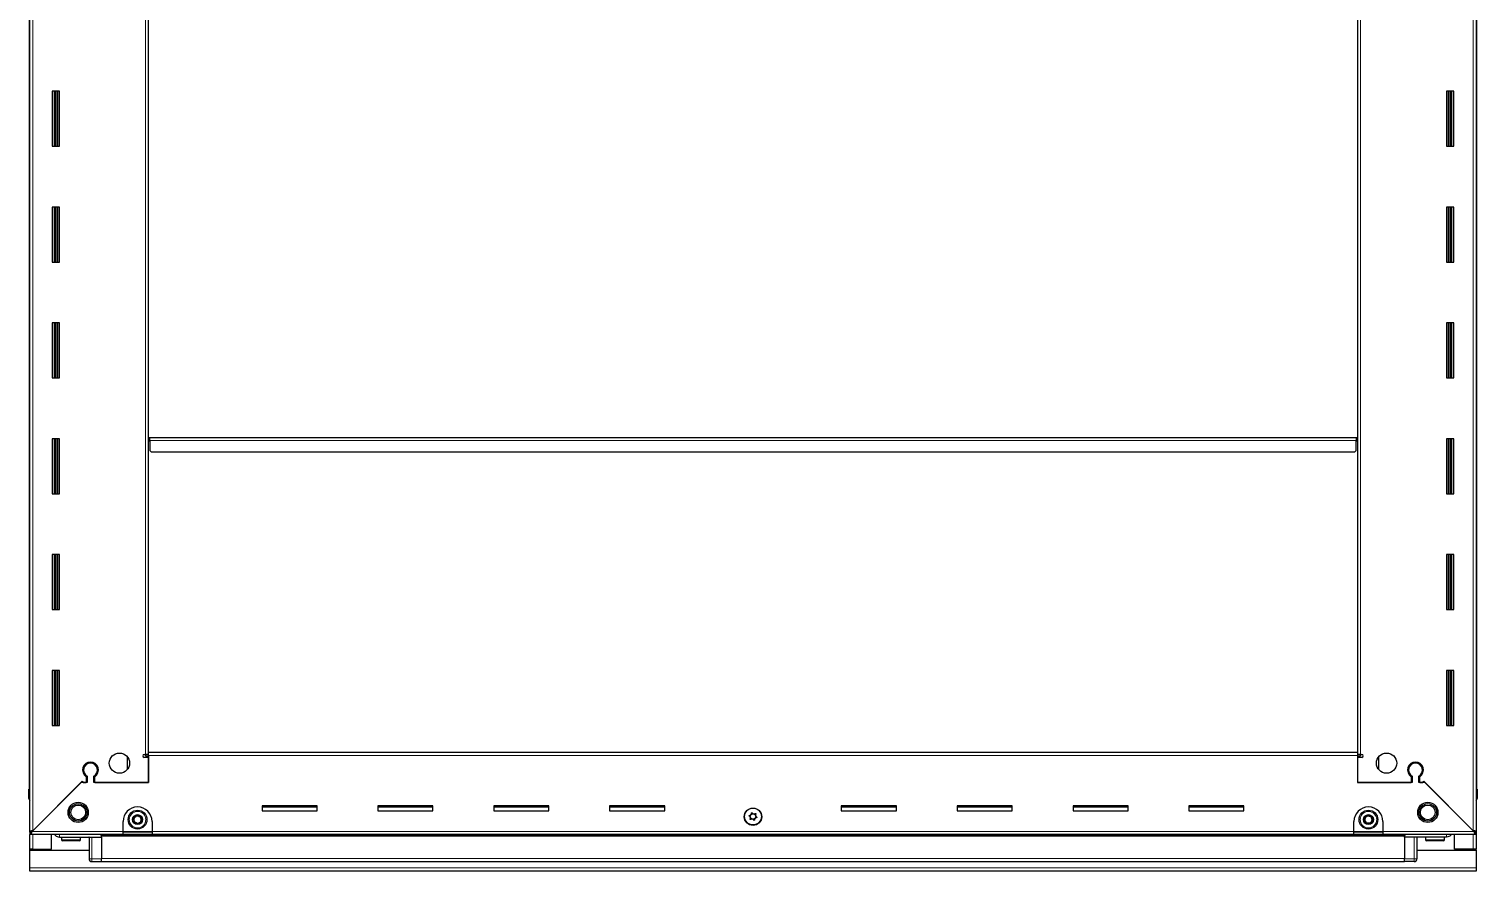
# Model space of a CAD drawing. Header units: millimetres. Extents: x -659 to 3992, y -2010 to 1584.
# Drawn here: x 2917 to 3917, y 174 to 755 of the extents above; entities that cross this region are included whole.
import ezdxf

# ---------------------------------------------------------------- set-up
doc = ezdxf.new("R2010")
doc.units = ezdxf.units.MM

msp = doc.modelspace()

# ---------------------------------------------------------------- linework, layer by layer
at = {"color": 7, "linetype": 'Continuous', "lineweight": 25}
for p, q in [((2917.1, 201.08), (2917.1, 1345.58)), ((3916.1, 1345.58), (3916.1, 201.08)), ((2916.75, 1316.33), (2916.75, 230.33)), ((3916.45, 230.33), (3916.45, 1316.33)), ((2999.1, 255.83), (2999.1, 1290.83)), ((3834.1, 1290.83), (3834.1, 255.83)), ((2937.6, 712.33), (2932.6, 712.33)), ((2932.6, 712.33), (2932.6, 674.33)), ((2934.75, 674.33), (2934.75, 712.33)), ((2936.54, 674.33), (2936.54, 712.33)), ((2936.58, 674.33), (2936.58, 712.33)), ((2937.6, 674.33), (2937.6, 712.33)), ((3895.6, 712.33), (3895.6, 674.33)), ((3900.6, 712.33), (3895.6, 712.33)), ((3896.62, 712.33), (3896.62, 674.33)), ((3896.66, 712.33), (3896.66, 674.33)), ((3898.45, 712.33), (3898.45, 674.33)), ((3900.6, 674.33), (3900.6, 712.33)), ((2932.6, 674.33), (2937.6, 674.33)), ((3895.6, 674.33), (3900.6, 674.33)), ((2937.6, 632.33), (2932.6, 632.33)), ((2932.6, 632.33), (2932.6, 594.33)), ((2934.75, 594.33), (2934.75, 632.33)), ((2936.54, 594.33), (2936.54, 632.33)), ((2936.58, 594.33), (2936.58, 632.33)), ((2937.6, 594.33), (2937.6, 632.33)), ((3895.6, 632.33), (3895.6, 594.33)), ((3900.6, 632.33), (3895.6, 632.33)), ((3896.62, 632.33), (3896.62, 594.33)), ((3896.66, 632.33), (3896.66, 594.33)), ((3898.45, 632.33), (3898.45, 594.33)), ((3900.6, 594.33), (3900.6, 632.33)), ((2932.6, 594.33), (2937.6, 594.33)), ((3895.6, 594.33), (3900.6, 594.33)), ((2937.6, 552.33), (2932.6, 552.33)), ((2932.6, 552.33), (2932.6, 514.33)), ((2934.75, 514.33), (2934.75, 552.33)), ((2936.54, 514.33), (2936.54, 552.33)), ((2936.58, 514.33), (2936.58, 552.33)), ((2937.6, 514.33), (2937.6, 552.33)), ((3895.6, 552.33), (3895.6, 514.33)), ((3900.6, 552.33), (3895.6, 552.33)), ((3896.62, 552.33), (3896.62, 514.33)), ((3896.66, 552.33), (3896.66, 514.33)), ((3898.45, 552.33), (3898.45, 514.33)), ((3900.6, 514.33), (3900.6, 552.33)), ((2932.6, 514.33), (2937.6, 514.33)), ((3895.6, 514.33), (3900.6, 514.33)), ((2937.6, 472.33), (2932.6, 472.33)), ((2932.6, 472.33), (2932.6, 434.33)), ((2934.75, 434.33), (2934.75, 472.33)), ((2936.54, 434.33), (2936.54, 472.33)), ((2936.58, 434.33), (2936.58, 472.33)), ((2937.6, 434.33), (2937.6, 472.33)), ((2999.1, 473.33), (2999.85, 473.33)), ((2999.85, 473.33), (2999.85, 470.48)), ((2999.85, 470.48), (3000.1, 470.48)), ((3000.1, 471.23), (3000.1, 473.33)), ((3000.1, 473.33), (3833.1, 473.33)), ((3000.1, 471.23), (3000.1, 464.33)), ((3833.1, 473.33), (3833.1, 471.23)), ((3833.1, 464.33), (3833.1, 471.23)), ((3833.1, 470.48), (3833.35, 470.48)), ((3833.35, 470.48), (3833.35, 473.33)), ((3833.35, 473.33), (3834.1, 473.33)), ((3895.6, 472.33), (3895.6, 434.33)), ((3900.6, 472.33), (3895.6, 472.33)), ((3896.62, 472.33), (3896.62, 434.33)), ((3896.66, 472.33), (3896.66, 434.33)), ((3898.45, 472.33), (3898.45, 434.33)), ((3900.6, 434.33), (3900.6, 472.33)), ((3000.1, 464.33), (3001.1, 463.33)), ((3001.1, 463.33), (3832.1, 463.33)), ((3832.1, 463.33), (3833.1, 464.33)), ((2932.6, 434.33), (2937.6, 434.33)), ((3895.6, 434.33), (3900.6, 434.33)), ((2937.6, 392.33), (2932.6, 392.33)), ((2932.6, 392.33), (2932.6, 354.33)), ((2934.75, 354.33), (2934.75, 392.33)), ((2936.54, 354.33), (2936.54, 392.33)), ((2936.58, 354.33), (2936.58, 392.33)), ((2937.6, 354.33), (2937.6, 392.33)), ((3895.6, 392.33), (3895.6, 354.33)), ((3900.6, 392.33), (3895.6, 392.33)), ((3896.62, 392.33), (3896.62, 354.33)), ((3896.66, 392.33), (3896.66, 354.33)), ((3898.45, 392.33), (3898.45, 354.33)), ((3900.6, 354.33), (3900.6, 392.33)), ((2932.6, 354.33), (2937.6, 354.33)), ((3895.6, 354.33), (3900.6, 354.33)), ((2937.6, 312.33), (2932.6, 312.33)), ((2932.6, 312.33), (2932.6, 274.33)), ((2934.75, 274.33), (2934.75, 312.33)), ((2936.54, 274.33), (2936.54, 312.33)), ((2936.58, 274.33), (2936.58, 312.33)), ((2937.6, 274.33), (2937.6, 312.33)), ((3895.6, 312.33), (3895.6, 274.33)), ((3900.6, 312.33), (3895.6, 312.33)), ((3896.62, 312.33), (3896.62, 274.33)), ((3896.66, 312.33), (3896.66, 274.33)), ((3898.45, 312.33), (3898.45, 274.33)), ((3900.6, 274.33), (3900.6, 312.33)), ((2932.6, 274.33), (2937.6, 274.33)), ((3895.6, 274.33), (3900.6, 274.33)), ((2984.6, 244), (2984.6, 252.66)), ((2996.25, 254.33), (2997, 254.33)), ((2999.1, 252.33), (2996.25, 252.33)), ((2999.1, 254.33), (2997, 254.33)), ((2997.1, 254.33), (2997.1, 253.33)), ((2997.1, 253.33), (2999.1, 253.33)), ((2999.1, 253.73), (2999.1, 255.83)), ((2999.1, 255.83), (3834.1, 255.83)), ((2999.1, 253.73), (2999.1, 235.08)), ((2999.1, 235.08), (2999.1, 252.33)), ((3834.1, 255.83), (3834.1, 253.73)), ((3836.2, 254.33), (3834.1, 254.33)), ((3834.1, 253.73), (3834.1, 235.08)), ((3834.1, 253.33), (3836.1, 253.33)), ((3834.1, 252.33), (3834.1, 235.08)), ((3836.95, 252.33), (3834.1, 252.33)), ((3836.1, 253.33), (3836.1, 254.33)), ((3836.2, 254.33), (3836.95, 254.33)), ((3848.6, 252.66), (3848.6, 244)), ((2957.1, 248.7), (2957.1, 247.94)), ((3876.1, 248.7), (3876.1, 247.94)), ((2916.6, 223.83), (2916.6, 230.33)), ((2916.6, 230.33), (2916.6, 230.33)), ((2916.6, 230.33), (2916.6, 230.33)), ((2916.6, 230.33), (2916.6, 223.83)), ((2917.1, 230.33), (2916.6, 230.33)), ((2952.6, 235.08), (2918.7, 201.18)), ((2919.2, 201.68), (2953.3, 235.78)), ((2956.8, 235.08), (2952.6, 235.08)), ((2953.3, 235.78), (2954, 235.08)), ((2954, 235.08), (2956.1, 235.08)), ((2956.1, 238.97), (2956.1, 235.08)), ((2956.8, 239.37), (2956.8, 235.08)), ((2961.4, 235.08), (2961.4, 239.37)), ((2999.1, 235.08), (2961.4, 235.08)), ((2962.1, 235.08), (2962.1, 238.97)), ((2962.1, 235.08), (2999.1, 235.08)), ((3834.1, 235.08), (3871.1, 235.08)), ((3871.8, 235.08), (3834.1, 235.08)), ((3871.1, 238.97), (3871.1, 235.08)), ((3871.8, 239.37), (3871.8, 235.08)), ((3876.4, 235.08), (3876.4, 239.37)), ((3880.6, 235.08), (3876.4, 235.08)), ((3877.1, 235.08), (3877.1, 238.97)), ((3877.1, 235.08), (3879.2, 235.08)), ((3879.2, 235.08), (3879.9, 235.78)), ((3879.9, 235.78), (3914, 201.68)), ((3914.5, 201.18), (3880.6, 235.08)), ((3916.1, 230.33), (3916.6, 230.33)), ((3916.6, 230.33), (3916.6, 230.33)), ((3916.6, 223.83), (3916.6, 230.33)), ((3916.6, 230.33), (3916.6, 223.83)), ((2917.1, 222.51), (2917.1, 222.51)), ((3115.6, 218.83), (3077.6, 218.83)), ((3077.6, 218.83), (3077.6, 215.33)), ((3077.6, 218.08), (3115.6, 218.08)), ((3077.6, 215.33), (3115.6, 215.33)), ((3115.6, 215.33), (3115.6, 218.83)), ((3195.6, 218.83), (3157.6, 218.83)), ((3157.6, 218.83), (3157.6, 215.33)), ((3157.6, 218.08), (3195.6, 218.08)), ((3157.6, 215.33), (3195.6, 215.33)), ((3195.6, 215.33), (3195.6, 218.83)), ((3275.6, 218.83), (3237.6, 218.83)), ((3237.6, 218.83), (3237.6, 215.33)), ((3237.6, 218.08), (3275.6, 218.08)), ((3237.6, 215.33), (3275.6, 215.33)), ((3275.6, 215.33), (3275.6, 218.83)), ((3355.6, 218.83), (3317.6, 218.83)), ((3317.6, 218.83), (3317.6, 215.33)), ((3317.6, 218.08), (3355.6, 218.08)), ((3317.6, 215.33), (3355.6, 215.33)), ((3355.6, 215.33), (3355.6, 218.83)), ((3515.6, 218.83), (3477.6, 218.83)), ((3477.6, 218.83), (3477.6, 215.33)), ((3477.6, 218.08), (3515.6, 218.08)), ((3477.6, 215.33), (3515.6, 215.33)), ((3515.6, 215.33), (3515.6, 218.83)), ((3595.6, 218.83), (3557.6, 218.83)), ((3557.6, 218.83), (3557.6, 215.33)), ((3557.6, 218.08), (3595.6, 218.08)), ((3557.6, 215.33), (3595.6, 215.33)), ((3595.6, 215.33), (3595.6, 218.83)), ((3675.6, 218.83), (3637.6, 218.83)), ((3637.6, 218.83), (3637.6, 215.33)), ((3637.6, 218.08), (3675.6, 218.08)), ((3637.6, 215.33), (3675.6, 215.33)), ((3675.6, 215.33), (3675.6, 218.83)), ((3755.6, 218.83), (3717.6, 218.83)), ((3717.6, 218.83), (3717.6, 215.33)), ((3717.6, 218.08), (3755.6, 218.08)), ((3717.6, 215.33), (3755.6, 215.33)), ((3755.6, 215.33), (3755.6, 218.83)), ((2917.1, 200.58), (2917.1, 201.08)), ((2918.6, 201.08), (2917.1, 201.08)), ((2917.1, 200.58), (2917.1, 199.08)), ((2918.1, 200.58), (2917.1, 200.58)), ((2918.1, 200.58), (2918.1, 199.08)), ((2981.6, 201.18), (2981.6, 208.08)), ((2981.6, 199.08), (2981.6, 201.18)), ((3001.6, 200.58), (2981.6, 200.58)), ((3001.6, 208.08), (3001.6, 201.18)), ((3001.6, 201.18), (3001.6, 199.08)), ((3831.6, 201.18), (3831.6, 208.08)), ((3831.6, 199.08), (3831.6, 201.18)), ((3851.6, 200.58), (3831.6, 200.58)), ((3851.6, 208.08), (3851.6, 201.18)), ((3851.6, 201.18), (3851.6, 199.08)), ((3914.6, 201.08), (3916.1, 201.08)), ((3915.1, 200.58), (3915.1, 199.08)), ((3916.1, 200.58), (3915.1, 200.58)), ((3916.1, 201.08), (3916.1, 200.58)), ((3916.1, 200.58), (3916.1, 199.08)), ((2917.1, 188.83), (2917.1, 199.08)), ((2918.1, 199.08), (2917.1, 199.08)), ((2981.6, 199.08), (2918.1, 199.08)), ((2932.1, 188.83), (2932.1, 199.08)), ((2937.6, 197.33), (2966.6, 197.33)), ((2939.1, 197.33), (2939.1, 195.43)), ((2943.67, 194.63), (2939.9, 194.63)), ((2951.3, 194.63), (2943.67, 194.63)), ((2952.1, 195.43), (2952.1, 197.33)), ((2958.1, 197.33), (2958.1, 182.33)), ((2966.6, 197.36), (2966.52, 199.08)), ((3866.6, 198.48), (2966.6, 198.48)), ((2966.6, 197.33), (2966.6, 197.83)), ((2966.6, 197.33), (2966.6, 182.33)), ((3001.6, 199.08), (2981.6, 199.08)), ((3831.6, 199.08), (3001.6, 199.08)), ((3851.6, 199.08), (3831.6, 199.08)), ((3915.1, 199.08), (3851.6, 199.08)), ((3866.67, 199.08), (3866.6, 197.36)), ((3866.6, 197.33), (3866.6, 197.83)), ((3895.6, 197.33), (3866.6, 197.33)), ((3866.6, 197.33), (3866.6, 182.33)), ((3875.1, 197.33), (3875.1, 182.33)), ((3881.1, 197.33), (3881.1, 195.43)), ((3888.89, 194.63), (3881.9, 194.63)), ((3893.3, 194.63), (3888.89, 194.63)), ((3894.1, 195.43), (3894.1, 197.33)), ((3901.1, 188.83), (3901.1, 199.08)), ((3916.1, 199.08), (3915.1, 199.08)), ((3916.1, 199.08), (3916.1, 188.83)), ((2919.2, 188.83), (2917.1, 188.83)), ((2917.1, 188.33), (2917.1, 188.83)), ((2917.1, 175.93), (2917.1, 188.33)), ((2917.1, 188.33), (2958.1, 188.33)), ((2918.6, 188.33), (2918.6, 188.83)), ((2919.2, 188.83), (2932.1, 188.83)), ((2958.1, 182.33), (2958.1, 182.33)), ((2960.1, 180.33), (2966.6, 180.33)), ((2960.1, 180.33), (2966.6, 180.33)), ((2966.6, 180.33), (2966.6, 182.33)), ((2966.6, 180.48), (3866.6, 180.48)), ((2966.6, 180.33), (2966.6, 180.33)), ((3866.6, 180.33), (3866.6, 182.33)), ((3866.6, 180.33), (3866.6, 180.33)), ((3873.1, 180.33), (3866.6, 180.33)), ((3866.6, 180.33), (3866.6, 180.33)), ((3873.1, 180.33), (3866.6, 180.33)), ((3874.42, 180.83), (3874.42, 180.83)), ((3875.1, 188.33), (3916.1, 188.33)), ((3914, 188.83), (3901.1, 188.83)), ((3916.1, 188.83), (3914, 188.83)), ((3914.6, 188.33), (3914.6, 188.83)), ((3916.1, 188.33), (3916.1, 188.83)), ((3916.1, 188.33), (3916.1, 175.93)), ((2917.1, 173.83), (2917.1, 175.93)), ((3916.1, 173.83), (2917.1, 173.83)), ((3916.1, 175.93), (3916.1, 173.83))]:
    msp.add_line(p, q, dxfattribs=at)
at = {"color": 8, "linetype": 'Continuous', "lineweight": 18}
for p, q in [((2919.2, 1344.98), (2919.2, 201.68)), ((3914, 201.68), (3914, 1344.98)), ((2997, 254.33), (2997, 1292.33)), ((3836.2, 1292.33), (3836.2, 254.33)), ((2934.1, 712.33), (2934.1, 674.33)), ((2935.34, 712.33), (2935.34, 674.33)), ((3897.86, 674.33), (3897.86, 712.33)), ((3899.1, 674.33), (3899.1, 712.33)), ((2934.1, 632.33), (2934.1, 594.33)), ((2935.34, 632.33), (2935.34, 594.33)), ((3897.86, 594.33), (3897.86, 632.33)), ((3899.1, 594.33), (3899.1, 632.33)), ((2934.1, 552.33), (2934.1, 514.33)), ((2935.34, 552.33), (2935.34, 514.33)), ((3897.86, 514.33), (3897.86, 552.33)), ((3899.1, 514.33), (3899.1, 552.33)), ((2934.1, 472.33), (2934.1, 434.33)), ((2935.34, 472.33), (2935.34, 434.33)), ((3000.1, 471.23), (3833.1, 471.23)), ((3897.86, 434.33), (3897.86, 472.33)), ((3899.1, 434.33), (3899.1, 472.33)), ((2934.1, 392.33), (2934.1, 354.33)), ((2935.34, 392.33), (2935.34, 354.33)), ((3897.86, 354.33), (3897.86, 392.33)), ((3899.1, 354.33), (3899.1, 392.33)), ((2934.1, 312.33), (2934.1, 274.33)), ((2935.34, 312.33), (2935.34, 274.33)), ((3897.86, 274.33), (3897.86, 312.33)), ((3899.1, 274.33), (3899.1, 312.33)), ((3834.1, 253.73), (2999.1, 253.73)), ((2917.1, 223.83), (2916.6, 223.83)), ((3916.1, 223.83), (3916.6, 223.83)), ((2918.7, 201.18), (2981.6, 201.18)), ((3001.6, 201.18), (2981.6, 201.18)), ((3001.6, 201.18), (3831.6, 201.18)), ((3851.6, 201.18), (3831.6, 201.18)), ((3851.6, 201.18), (3914.5, 201.18)), ((2919.2, 188.83), (2919.2, 199.08)), ((2943.4, 195.43), (2939.1, 195.43)), ((2952.1, 195.43), (2943.4, 195.43)), ((2960.1, 182.33), (2960.1, 197.33)), ((2966.6, 199.07), (3866.6, 199.07)), ((2966.6, 197.83), (3866.6, 197.83)), ((3873.1, 182.33), (3873.1, 197.33)), ((3889.07, 195.43), (3881.1, 195.43)), ((3894.1, 195.43), (3889.07, 195.43)), ((3914, 199.08), (3914, 188.83)), ((2919.2, 188.33), (2919.2, 188.83)), ((2958.1, 182.33), (2960.1, 182.33)), ((2960.1, 180.33), (2960.1, 182.33)), ((2966.6, 182.33), (2960.1, 182.33)), ((2966.6, 182.48), (3866.6, 182.48)), ((3866.6, 182.33), (3873.1, 182.33)), ((3875.1, 182.33), (3873.1, 182.33)), ((3873.1, 180.33), (3873.1, 182.33)), ((3914, 188.83), (3914, 188.33)), ((3916.1, 175.93), (2917.1, 175.93))]:
    msp.add_line(p, q, dxfattribs=at)
at = {"color": 7, "linetype": 'Continuous', "lineweight": 25}
for centre, radius in [((2979.1, 248.33), 7), ((3854.1, 248.33), 7), ((2950.6, 214.33), 7), ((2950.6, 214.33), 6.02), ((3882.6, 214.33), 7), ((3882.6, 214.33), 6.03), ((2950.6, 214.33), 5.1), ((2991.6, 209.33), 6.5), ((2991.6, 209.33), 3.46), ((3416.6, 211.33), 6), ((3416.6, 211.48), 5.79), ((3416.6, 211.48), 1.85), ((3841.6, 209.33), 6.5), ((3841.6, 209.33), 3.46), ((3882.6, 214.33), 5.1)]:
    msp.add_circle(centre, radius, dxfattribs=at)
at = {"color": 8, "linetype": 'Continuous', "lineweight": 18}
for centre in [(2991.6, 209.33), (3841.6, 209.33)]:
    msp.add_circle(centre, 5.7, dxfattribs=at)
at = {"color": 7, "linetype": 'Continuous', "lineweight": 25}
for centre, radius, start, end in [((2996.25, 253.33), 1, 90, 270), ((3836.95, 253.33), 1, 270, 90), ((2959.1, 243.58), 5.5, 303.05573, 236.94427), ((2959.1, 243.58), 4.8, 298.63099, 241.36901), ((3874.1, 243.58), 5.5, 303.05573, 236.94427), ((3874.1, 243.58), 4.8, 298.63099, 241.36901), ((2918.6, 223.83), 2, 180, 198.58003), ((2918.6, 223.83), 2, 180, 221.40962), ((2918.6, 223.83), 2, 213.94202, 221.40962), ((3914.6, 223.83), 2, 318.59038, 0), ((2991.6, 208.08), 10, 90, 180), ((2991.6, 209.33), 2.5, 127.47401, 187.47401), ((2991.6, 209.33), 2.5, 67.47401, 127.47401), ((2991.6, 208.08), 10, 0, 90), ((2991.6, 209.33), 2.5, 7.47401, 67.47401), ((3841.6, 208.08), 10, 90, 180), ((3841.6, 209.33), 2.5, 147.04236, 207.04236), ((3841.6, 209.33), 2.5, 87.04236, 147.04236), ((3841.6, 208.08), 10, 0, 90), ((3841.6, 209.33), 2.5, 27.04236, 87.04236), ((3841.6, 209.33), 2.5, 327.04236, 27.04236), ((2991.6, 209.33), 2.5, 187.47401, 247.47401), ((2991.6, 209.33), 2.5, 247.47401, 307.47401), ((2991.6, 209.33), 2.5, 307.47401, 7.47401), ((3841.6, 209.33), 2.5, 207.04236, 267.04236), ((3841.6, 209.33), 2.5, 267.04236, 327.04236), ((2939.9, 195.43), 0.8, 180, 270), ((2951.3, 195.43), 0.8, 270, 0), ((2957.9, 197.13), 0.2, 0, 90), ((3875.3, 197.13), 0.2, 90, 180), ((3881.9, 195.43), 0.8, 180, 270), ((3893.3, 195.43), 0.8, 270, 0), ((2960.1, 182.33), 2, 180, 270), ((2960.1, 182.33), 2, 180, 270), ((3873.1, 182.33), 2, 270, 0)]:
    msp.add_arc(centre, radius, start, end, dxfattribs=at)
for points, knots in [([(2988.93, 210.44), (2989.03, 210.51), (2989.51, 210.88), (2990.3, 211.48), (2990.95, 211.98), (2991.22, 212.19)], [0, 0, 0, 0, 0.1331247, 0.6370994, 1, 1, 1, 1]), ([(2989.31, 207.57), (2989.24, 208.08), (2989.12, 209.04), (2988.99, 209.99), (2988.93, 210.44)], [0, 0, 0, 0, 0.5346859, 1, 1, 1, 1]), ([(2991.22, 212.19), (2991.7, 211.99), (2992.59, 211.62), (2993.48, 211.26), (2993.89, 211.09)], [0, 0, 0, 0, 0.5346859, 1, 1, 1, 1]), ([(2993.89, 211.09), (2993.96, 210.57), (2994.08, 209.62), (2994.21, 208.67), (2994.27, 208.22)], [0, 0, 0, 0, 0.5346859, 1, 1, 1, 1]), ([(3414.72, 209.41), (3414.73, 209.4), (3414.75, 209.39), (3414.81, 209.38), (3414.95, 209.41), (3415.31, 209.54), (3415.82, 209.73), (3416.44, 209.62), (3416.85, 209.3), (3417.12, 209.02), (3417.3, 208.86), (3417.39, 208.81), (3417.43, 208.81), (3417.46, 208.81), (3417.49, 208.83), (3417.53, 208.89), (3417.6, 209.15), (3417.66, 209.62), (3417.91, 210.28), (3418.55, 210.6), (3419.02, 210.7), (3419.27, 210.8), (3419.32, 210.85), (3419.33, 210.87), (3419.34, 210.9), (3419.33, 210.94), (3419.31, 210.98), (3419.26, 211.04), (3419.09, 211.2), (3418.8, 211.44), (3418.44, 211.81), (3418.27, 212.42), (3418.41, 212.94), (3418.51, 213.32), (3418.52, 213.47), (3418.5, 213.53), (3418.48, 213.55), (3418.45, 213.57), (3418.39, 213.58), (3418.25, 213.55), (3417.89, 213.42), (3417.38, 213.23), (3416.76, 213.34), (3416.35, 213.66), (3416.08, 213.94), (3415.9, 214.1), (3415.81, 214.14), (3415.77, 214.15), (3415.74, 214.15), (3415.71, 214.13), (3415.67, 214.07), (3415.6, 213.81), (3415.54, 213.34), (3415.29, 212.67), (3414.65, 212.36), (3414.18, 212.26), (3413.93, 212.16), (3413.88, 212.11), (3413.87, 212.09), (3413.86, 212.06), (3413.87, 212.02), (3413.89, 211.98), (3413.94, 211.92), (3414.11, 211.76), (3414.4, 211.52), (3414.76, 211.15), (3414.93, 210.54), (3414.79, 210.02), (3414.69, 209.64), (3414.68, 209.49), (3414.7, 209.43), (3414.71, 209.42), (3414.72, 209.41)], [0, 0, 0, 0, 0.0020087, 0.00442, 0.0093647, 0.0255282, 0.0677053, 0.0957862, 0.1246456, 0.1503415, 0.1605194, 0.1633943, 0.1656965, 0.1672448, 0.1688741, 0.1707699, 0.1786058, 0.2119941, 0.2499945, 0.2879948, 0.3213831, 0.329219, 0.3311148, 0.3327441, 0.3342924, 0.3362166, 0.3385353, 0.3413178, 0.349662, 0.3753578, 0.4042173, 0.4322982, 0.4744753, 0.4906388, 0.4966691, 0.49844, 0.5, 0.5020087, 0.50442, 0.5093647, 0.5255282, 0.5677053, 0.5957862, 0.6246456, 0.6503415, 0.6605194, 0.6633943, 0.6656965, 0.6672448, 0.6688741, 0.6707699, 0.6786058, 0.7119941, 0.7499945, 0.7879948, 0.8213831, 0.829219, 0.8311148, 0.8327441, 0.8342924, 0.8362166, 0.8385353, 0.8413178, 0.849662, 0.8753578, 0.9042173, 0.9322982, 0.9744753, 0.9906388, 0.9966691, 0.99844, 1, 1, 1, 1]), ([(3838.72, 209.48), (3839, 209.91), (3839.52, 210.72), (3840.04, 211.53), (3840.29, 211.9)], [0, 0, 0, 0, 0.53468586, 1, 1, 1, 1]), ([(3840.29, 211.9), (3840.41, 211.89), (3841.01, 211.86), (3842, 211.81), (3842.83, 211.77), (3843.17, 211.75)], [0, 0, 0, 0, 0.1331247, 0.6370994, 1, 1, 1, 1]), ([(3843.17, 211.75), (3843.4, 211.29), (3843.84, 210.43), (3844.28, 209.58), (3844.48, 209.18)], [0, 0, 0, 0, 0.5346859, 1, 1, 1, 1]), ([(2919.2, 201.68), (2918.95, 201.63), (2918.45, 201.54), (2917.81, 201.41), (2917.35, 201.28), (2917.13, 201.17), (2917.11, 201.1), (2917.1, 201.08)], [0, 0, 0, 0, 0.2302553, 0.4485219, 0.6667858, 0.8850496, 1, 1, 1, 1]), ([(2918.1, 199.08), (2918.15, 199.11), (2918.24, 199.16), (2918.37, 199.55), (2918.5, 200.11), (2918.61, 200.69), (2918.68, 201.05), (2918.7, 201.18)], [0, 0, 0, 0, 0.2302553, 0.4485219, 0.6667858, 0.8850496, 1, 1, 1, 1]), ([(2991.98, 206.47), (2991.5, 206.66), (2990.61, 207.03), (2989.72, 207.4), (2989.31, 207.57)], [0, 0, 0, 0, 0.5346859, 1, 1, 1, 1]), ([(2994.27, 208.22), (2993.99, 208.01), (2993.34, 207.51), (2992.55, 206.91), (2992.07, 206.54), (2991.98, 206.47)], [0, 0, 0, 0, 0.3629006, 0.8668753, 1, 1, 1, 1]), ([(3840.03, 206.91), (3839.8, 207.37), (3839.36, 208.23), (3838.92, 209.08), (3838.72, 209.48)], [0, 0, 0, 0, 0.5346859, 1, 1, 1, 1]), ([(3842.91, 206.76), (3842.57, 206.78), (3841.75, 206.82), (3840.75, 206.87), (3840.15, 206.9), (3840.03, 206.91)], [0, 0, 0, 0, 0.36290056, 0.86687533, 1, 1, 1, 1]), ([(3844.48, 209.18), (3844.2, 208.75), (3843.68, 207.94), (3843.16, 207.13), (3842.91, 206.76)], [0, 0, 0, 0, 0.5346859, 1, 1, 1, 1]), ([(3916.1, 201.08), (3916.07, 201.13), (3916.02, 201.22), (3915.63, 201.35), (3915.07, 201.48), (3914.49, 201.59), (3914.13, 201.66), (3914, 201.68)], [0, 0, 0, 0, 0.2302553, 0.4485219, 0.6667858, 0.8850496, 1, 1, 1, 1]), ([(3914.5, 201.18), (3914.55, 200.93), (3914.64, 200.43), (3914.77, 199.79), (3914.9, 199.33), (3915.01, 199.11), (3915.08, 199.09), (3915.1, 199.08)], [0, 0, 0, 0, 0.23025534, 0.4485219, 0.6667858, 0.88504963, 1, 1, 1, 1]), ([(2934.39, 199.08), (2934.5, 198.88), (2934.89, 198.23), (2936.05, 197.52), (2937.08, 197.39), (2937.6, 197.33)], [0, 0, 0, 0, 0.1822499, 0.5911249, 1, 1, 1, 1]), ([(2966.6, 197.33), (2966.6, 197.37), (2966.6, 197.44), (2966.6, 198.06), (2966.6, 198.64), (2966.6, 199.03), (2966.6, 199.07)], [0, 0, 0, 0, 0.3242788, 0.6485576, 0.9728365, 1, 1, 1, 1]), ([(3866.6, 197.33), (3866.6, 197.37), (3866.6, 197.44), (3866.6, 198.06), (3866.6, 198.64), (3866.6, 199.03), (3866.6, 199.07)], [0, 0, 0, 0, 0.32427882, 0.64855764, 0.97283646, 1, 1, 1, 1]), ([(3898.81, 199.08), (3898.7, 198.88), (3898.31, 198.23), (3897.15, 197.52), (3896.12, 197.39), (3895.6, 197.33)], [0, 0, 0, 0, 0.18224985, 0.59112493, 1, 1, 1, 1])]:
    msp.add_open_spline(points, degree=3, knots=knots, dxfattribs=at)
for points in [[(2918.1, 200.58), (2918.15, 200.59), (2918.25, 200.61), (2918.4, 200.75), (2918.55, 200.94), (2918.65, 201.1), (2918.7, 201.18)], [(2919.2, 201.68), (2919.12, 201.63), (2918.96, 201.53), (2918.77, 201.38), (2918.63, 201.23), (2918.61, 201.13), (2918.6, 201.08)], [(3914.6, 201.08), (3914.59, 201.13), (3914.57, 201.23), (3914.43, 201.38), (3914.24, 201.53), (3914.08, 201.63), (3914, 201.68)], [(3914.5, 201.18), (3914.55, 201.1), (3914.65, 200.94), (3914.8, 200.75), (3914.95, 200.61), (3915.05, 200.59), (3915.1, 200.58)]]:
    msp.add_open_spline(points, degree=3, dxfattribs=at)
at = {"color": 8, "linetype": 'Continuous', "lineweight": 18}
for points in [[(2937.6, 197.33), (2937.6, 197.38), (2937.6, 197.45), (2937.6, 197.88), (2937.6, 198.34), (2937.6, 198.75), (2937.6, 199.02), (2937.6, 199.08)], [(3895.6, 197.33), (3895.6, 197.38), (3895.6, 197.45), (3895.6, 197.88), (3895.6, 198.34), (3895.6, 198.75), (3895.6, 199.02), (3895.6, 199.08)]]:
    msp.add_open_spline(points, degree=3, knots=[0, 0, 0, 0, 0.3597529, 0.5534142, 0.7511852, 0.9489563, 1, 1, 1, 1], dxfattribs=at)

doc.saveas('drawing.dxf')
